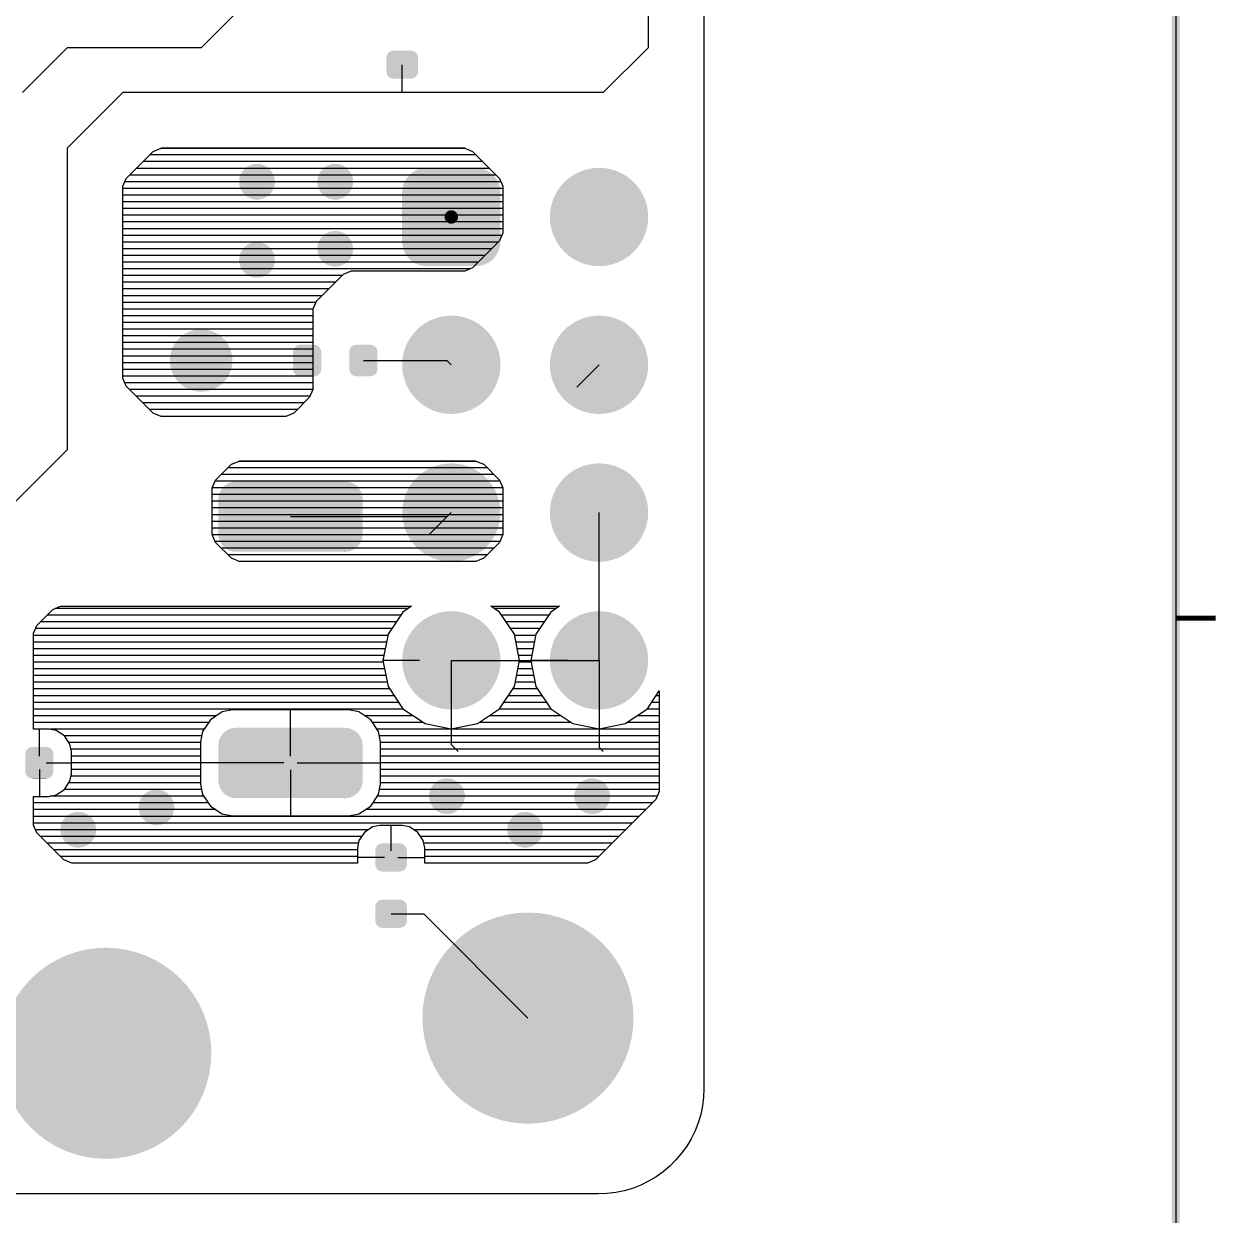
# Model space of a CAD drawing. Extents: x 295 to 953, y 10 to 290.
# Drawn here: x 810 to 884.6, y 67.7 to 142.2 of the extents above; entities that cross this region are included whole.
import ezdxf

# ---------------------------------------------------------------- set-up
doc = ezdxf.new("R2010")
doc.units = 0
doc.header["$LTSCALE"] = 5
doc.header["$MEASUREMENT"] = 0
doc.layers.get('0').update_dxf_attribs({"linetype": 'CONTINUOUS', "lineweight": 25})
doc.layers.add('DV-DPO-A6_BOT', color=7, linetype='CONTINUOUS')
doc.layers.add('테두리', color=3, linetype='CONTINUOUS')

# ---------------------------------------------------------------- blocks, each defined once
blk = doc.blocks.new('C')
at = {"layer": '테두리'}
blk.add_line((405, 285), (405, 15), dxfattribs=at)
for points, const_width in [([(15, 285), (15, 15), (405, 15), (405, 285), (15, 285)], 0.5), ([(407.5, 105), (405, 105)], 0.3)]:
    blk.add_lwpolyline(points, dxfattribs=dict(at, const_width=const_width))

msp = doc.modelspace()

# ---------------------------------------------------------------- linework, layer by layer
for points, const_width in [([(825.096, 132.284, -1), (823.978, 132.284, -1)], 1.118), ([(829.985, 132.284, -1), (828.868, 132.284, -1)], 1.118), ([(847.459, 130.082, -1), (844.385, 130.082, -1)], 3.073), ([(836.895, 130.082, -1), (836.476, 130.082, -1)], 0.419), ([(846.202, 130.082, -1), (845.643, 130.082, -1)], 0.559), ([(829.985, 128.093, -1), (828.868, 128.093, -1)], 1.118), ([(825.096, 127.395, -1), (823.978, 127.395, -1)], 1.118), ([(838.222, 120.84, -1), (835.149, 120.84, -1)], 3.073), ([(847.459, 120.84, -1), (844.385, 120.84, -1)], 3.073), ([(822.022, 121.108, -1), (820.066, 121.108, -1)], 1.956), ([(837.104, 120.84, -1), (836.266, 120.84, -1)], 0.838), ([(846.202, 120.84, -1), (845.643, 120.84, -1)], 0.559), ([(838.222, 111.603, -1), (835.149, 111.603, -1)], 3.073), ([(847.459, 111.603, -1), (844.385, 111.603, -1)], 3.073), ([(837.104, 111.603, -1), (836.266, 111.603, -1)], 0.838), ([(836.965, 111.603, -1), (836.406, 111.603, -1)], 0.559), ([(846.341, 111.603, -1), (845.503, 111.603, -1)], 0.838), ([(838.222, 102.36, -1), (835.149, 102.36, -1)], 3.073), ([(847.459, 102.36, -1), (844.385, 102.36, -1)], 3.073), ([(836.97, 93.867, -1), (835.853, 93.867, -1)], 1.118), ([(846.051, 93.867, -1), (844.933, 93.867, -1)], 1.118), ([(818.809, 93.168, -1), (817.692, 93.168, -1)], 1.118), ([(813.92, 91.771, -1), (812.802, 91.771, -1)], 1.118), ([(841.86, 91.771, -1), (840.742, 91.771, -1)], 1.118), ([(844.779, 79.997, -1), (838.18, 79.997, -1)], 6.599), ([(818.382, 77.796, -1), (811.782, 77.796, -1)], 6.599)]:
    msp.add_lwpolyline(points, format="xyb", close=True, dxfattribs=dict(const_width=const_width))
for points in [[(834.514, 140.308), (834.429, 140.396), (832.718, 140.308), (832.809, 140.396)], [(834.429, 140.396), (834.413, 140.405), (832.809, 140.396), (832.818, 140.405)], [(834.413, 140.405), (834.305, 140.461), (832.818, 140.405), (832.934, 140.461)], [(834.305, 140.461), (834.279, 140.466), (832.934, 140.461), (832.943, 140.466)], [(834.279, 140.466), (834.168, 140.484), (832.943, 140.466), (833.067, 140.484)], [(834.606, 139.163), (834.606, 140.046), (832.628, 139.163), (832.628, 140.046)], [(834.604, 140.046), (834.586, 140.17), (832.631, 140.046), (832.651, 140.17)], [(834.586, 140.17), (834.579, 140.184), (832.651, 140.17), (832.653, 140.184)], [(834.579, 140.184), (834.526, 140.296), (832.653, 140.184), (832.712, 140.296)], [(834.526, 140.296), (834.514, 140.308), (832.712, 140.296), (832.718, 140.308)], [(834.584, 139.039), (834.604, 139.163), (832.649, 139.039), (832.631, 139.163)], [(834.581, 139.025), (834.584, 139.039), (832.656, 139.025), (832.649, 139.039)], [(834.523, 138.913), (834.581, 139.025), (832.709, 138.913), (832.656, 139.025)], [(834.517, 138.901), (834.523, 138.913), (832.721, 138.901), (832.709, 138.913)], [(834.426, 138.813), (834.517, 138.901), (832.806, 138.813), (832.721, 138.901)], [(834.417, 138.804), (834.426, 138.813), (832.822, 138.804), (832.806, 138.813)], [(834.301, 138.747), (834.417, 138.804), (832.929, 138.747), (832.822, 138.804)], [(834.291, 138.743), (834.301, 138.747), (832.956, 138.743), (832.929, 138.747)], [(834.168, 138.724), (834.291, 138.743), (833.067, 138.724), (832.956, 138.743)], [(839.191, 132.812), (839.015, 132.932), (834.186, 132.812), (834.349, 132.932)], [(839.015, 132.932), (838.975, 132.959), (834.349, 132.932), (834.404, 132.959)], [(838.975, 132.959), (838.778, 133.048), (834.404, 132.959), (834.584, 133.048)], [(838.778, 133.048), (838.736, 133.067), (834.584, 133.048), (834.647, 133.067)], [(838.736, 133.067), (838.522, 133.123), (834.647, 133.067), (834.834, 133.123)], [(838.522, 133.123), (838.483, 133.134), (834.834, 133.123), (834.918, 133.134)], [(838.483, 133.134), (838.233, 133.155), (834.918, 133.134), (835.094, 133.155)], [(838.233, 133.155), (838.222, 133.156), (835.094, 133.155), (835.149, 133.156)], [(839.666, 132.133), (839.651, 132.184), (833.7, 132.133), (833.723, 132.184)], [(839.651, 132.184), (839.558, 132.372), (833.723, 132.184), (833.809, 132.372)], [(839.558, 132.372), (839.534, 132.419), (833.809, 132.372), (833.841, 132.419)], [(839.534, 132.419), (839.41, 132.588), (833.841, 132.419), (833.956, 132.588)], [(839.41, 132.588), (839.379, 132.63), (833.956, 132.588), (833.996, 132.63)], [(839.379, 132.63), (839.227, 132.777), (833.996, 132.63), (834.138, 132.777)], [(839.227, 132.777), (839.191, 132.812), (834.138, 132.777), (834.186, 132.812)], [(839.759, 131.619), (839.758, 131.673), (833.612, 131.619), (833.616, 131.673)], [(839.759, 128.546), (839.759, 131.619), (833.612, 128.546), (833.612, 131.619)], [(839.758, 131.673), (839.733, 131.88), (833.616, 131.673), (833.634, 131.88)], [(839.733, 131.88), (839.726, 131.933), (833.634, 131.88), (833.648, 131.933)], [(839.726, 131.933), (839.666, 132.133), (833.648, 131.933), (833.7, 132.133)], [(839.754, 128.492), (839.759, 128.546), (833.613, 128.492), (833.612, 128.546)], [(839.736, 128.285), (839.754, 128.492), (833.638, 128.285), (833.613, 128.492)], [(839.722, 128.232), (839.736, 128.285), (833.644, 128.232), (833.638, 128.285)], [(839.67, 128.031), (839.722, 128.232), (833.704, 128.031), (833.644, 128.232)], [(839.647, 127.981), (839.67, 128.031), (833.719, 127.981), (833.704, 128.031)], [(839.562, 127.793), (839.647, 127.981), (833.813, 127.793), (833.719, 127.981)], [(839.53, 127.746), (839.562, 127.793), (833.836, 127.746), (833.813, 127.793)], [(839.414, 127.577), (839.53, 127.746), (833.961, 127.577), (833.836, 127.746)], [(839.374, 127.535), (839.414, 127.577), (833.991, 127.535), (833.961, 127.577)], [(839.233, 127.388), (839.374, 127.535), (834.143, 127.388), (833.991, 127.535)], [(839.185, 127.353), (839.233, 127.388), (834.179, 127.353), (834.143, 127.388)], [(839.021, 127.233), (839.185, 127.353), (834.356, 127.233), (834.179, 127.353)], [(838.966, 127.206), (839.021, 127.233), (834.396, 127.206), (834.356, 127.233)], [(838.787, 127.117), (838.966, 127.206), (834.592, 127.117), (834.396, 127.206)], [(838.723, 127.098), (838.787, 127.117), (834.634, 127.098), (834.592, 127.117)], [(838.536, 127.041), (838.723, 127.098), (834.849, 127.041), (834.634, 127.098)], [(838.452, 127.031), (838.536, 127.041), (834.888, 127.031), (834.849, 127.041)], [(838.276, 127.01), (838.452, 127.031), (835.137, 127.01), (834.888, 127.031)], [(838.222, 127.009), (838.276, 127.01), (835.149, 127.009), (835.137, 127.01)], [(828.552, 121.659), (828.533, 121.781), (826.792, 121.659), (826.812, 121.781)], [(828.533, 121.781), (828.526, 121.796), (826.812, 121.781), (826.815, 121.796)], [(828.526, 121.796), (828.472, 121.907), (826.815, 121.796), (826.874, 121.907)], [(828.472, 121.907), (828.46, 121.919), (826.874, 121.907), (826.88, 121.919)], [(828.46, 121.919), (828.375, 122.007), (826.88, 121.919), (826.972, 122.007)], [(828.375, 122.007), (828.357, 122.016), (826.972, 122.007), (826.981, 122.016)], [(828.357, 122.016), (828.251, 122.071), (826.981, 122.016), (827.098, 122.071)], [(828.251, 122.071), (828.222, 122.076), (827.098, 122.071), (827.107, 122.076)], [(828.222, 122.076), (828.113, 122.094), (827.107, 122.076), (827.23, 122.094)], [(828.113, 122.094), (828.113, 122.097), (827.23, 122.094), (827.23, 122.097)], [(832.067, 121.659), (832.048, 121.781), (830.307, 121.659), (830.327, 121.781)], [(832.048, 121.781), (832.041, 121.796), (830.327, 121.781), (830.33, 121.796)], [(832.041, 121.796), (831.987, 121.907), (830.33, 121.796), (830.389, 121.907)], [(831.987, 121.907), (831.975, 121.919), (830.389, 121.907), (830.395, 121.919)], [(831.975, 121.919), (831.89, 122.007), (830.395, 121.919), (830.487, 122.007)], [(831.89, 122.007), (831.872, 122.016), (830.487, 122.007), (830.496, 122.016)], [(831.872, 122.016), (831.766, 122.071), (830.496, 122.016), (830.612, 122.071)], [(831.766, 122.071), (831.737, 122.076), (830.612, 122.071), (830.622, 122.076)], [(831.737, 122.076), (831.628, 122.094), (830.622, 122.076), (830.745, 122.094)], [(831.628, 122.094), (831.628, 122.097), (830.745, 122.094), (830.745, 122.097)], [(828.552, 121.656), (828.552, 121.659), (826.792, 121.656), (826.792, 121.659)], [(828.552, 120.56), (828.552, 121.656), (826.792, 120.56), (826.792, 121.656)], [(832.067, 121.656), (832.067, 121.659), (830.307, 121.656), (830.307, 121.659)], [(832.067, 120.56), (832.067, 121.656), (830.307, 120.56), (830.307, 121.656)], [(828.552, 120.558), (828.552, 120.56), (826.792, 120.558), (826.792, 120.56)], [(828.531, 120.435), (828.552, 120.558), (826.81, 120.435), (826.792, 120.558)], [(828.529, 120.42), (828.531, 120.435), (826.817, 120.42), (826.81, 120.435)], [(828.47, 120.309), (828.529, 120.42), (826.871, 120.309), (826.817, 120.42)], [(828.463, 120.297), (828.47, 120.309), (826.884, 120.297), (826.871, 120.309)], [(828.372, 120.209), (828.463, 120.297), (826.969, 120.209), (826.884, 120.297)], [(832.067, 120.558), (832.067, 120.56), (830.307, 120.558), (830.307, 120.56)], [(832.046, 120.435), (832.067, 120.558), (830.325, 120.435), (830.307, 120.558)], [(832.043, 120.42), (832.046, 120.435), (830.332, 120.42), (830.325, 120.435)], [(831.985, 120.309), (832.043, 120.42), (830.386, 120.309), (830.332, 120.42)], [(831.978, 120.297), (831.985, 120.309), (830.398, 120.297), (830.386, 120.309)], [(831.887, 120.209), (831.978, 120.297), (830.483, 120.209), (830.398, 120.297)], [(828.362, 120.2), (828.372, 120.209), (826.986, 120.2), (826.969, 120.209)], [(828.246, 120.145), (828.362, 120.2), (827.093, 120.145), (826.986, 120.2)], [(828.236, 120.14), (828.246, 120.145), (827.121, 120.14), (827.093, 120.145)], [(828.113, 120.123), (828.236, 120.14), (827.23, 120.123), (827.121, 120.14)], [(828.113, 120.119), (828.113, 120.123), (827.23, 120.119), (827.23, 120.123)], [(831.877, 120.2), (831.887, 120.209), (830.501, 120.2), (830.483, 120.209)], [(831.761, 120.145), (831.877, 120.2), (830.607, 120.145), (830.501, 120.2)], [(831.751, 120.14), (831.761, 120.145), (830.636, 120.14), (830.607, 120.145)], [(831.628, 120.123), (831.751, 120.14), (830.745, 120.123), (830.636, 120.14)], [(831.628, 120.119), (831.628, 120.123), (830.745, 120.119), (830.745, 120.123)], [(830.4, 113.487), (830.204, 113.534), (822.876, 113.487), (823.049, 113.534)], [(830.204, 113.534), (830.184, 113.538), (823.049, 113.534), (823.128, 113.538)], [(830.184, 113.538), (829.963, 113.545), (823.128, 113.538), (823.239, 113.545)], [(823.302, 113.545), (823.27, 113.547), (823.239, 113.545), (823.27, 113.547)], [(831.113, 112.699), (831.051, 112.879), (822.155, 112.699), (822.211, 112.879)], [(831.051, 112.879), (831.041, 112.908), (822.211, 112.879), (822.227, 112.908)], [(831.041, 112.908), (830.943, 113.073), (822.227, 112.908), (822.318, 113.073)], [(830.943, 113.073), (830.928, 113.099), (822.318, 113.073), (822.34, 113.099)], [(830.928, 113.099), (830.799, 113.241), (822.34, 113.099), (822.462, 113.241)], [(830.799, 113.241), (830.779, 113.263), (822.462, 113.241), (822.49, 113.263)], [(830.779, 113.263), (830.624, 113.378), (822.49, 113.263), (822.636, 113.378)], [(830.624, 113.378), (830.601, 113.395), (822.636, 113.378), (822.67, 113.395)], [(830.601, 113.395), (830.423, 113.477), (822.67, 113.395), (822.835, 113.477)], [(830.423, 113.477), (830.4, 113.487), (822.835, 113.477), (822.876, 113.487)], [(831.142, 112.447), (831.141, 112.479), (822.123, 112.447), (822.126, 112.479)], [(831.142, 112.444), (831.142, 112.447), (822.123, 112.444), (822.123, 112.447)], [(831.142, 110.248), (831.142, 112.444), (822.123, 110.248), (822.123, 112.444)], [(831.141, 112.479), (831.117, 112.667), (822.126, 112.479), (822.145, 112.667)], [(831.117, 112.667), (831.113, 112.699), (822.145, 112.667), (822.155, 112.699)], [(831.142, 110.245), (831.142, 110.248), (822.123, 110.245), (822.123, 110.248)], [(831.139, 110.213), (831.142, 110.245), (822.123, 110.213), (822.123, 110.245)], [(831.12, 110.025), (831.139, 110.213), (822.148, 110.025), (822.123, 110.213)], [(831.11, 109.993), (831.12, 110.025), (822.152, 109.993), (822.148, 110.025)], [(831.054, 109.813), (831.11, 109.993), (822.214, 109.813), (822.152, 109.993)], [(831.037, 109.784), (831.054, 109.813), (822.224, 109.784), (822.214, 109.813)], [(830.947, 109.619), (831.037, 109.784), (822.321, 109.619), (822.224, 109.784)], [(830.924, 109.593), (830.947, 109.619), (822.337, 109.593), (822.321, 109.619)], [(830.803, 109.45), (830.924, 109.593), (822.466, 109.45), (822.337, 109.593)], [(830.775, 109.429), (830.803, 109.45), (822.485, 109.429), (822.466, 109.45)], [(830.628, 109.314), (830.775, 109.429), (822.641, 109.314), (822.485, 109.429)], [(830.595, 109.297), (830.628, 109.314), (822.664, 109.297), (822.641, 109.314)], [(830.43, 109.215), (830.595, 109.297), (822.841, 109.215), (822.664, 109.297)], [(830.389, 109.204), (830.43, 109.215), (822.865, 109.204), (822.841, 109.215)], [(830.216, 109.158), (830.389, 109.204), (823.061, 109.158), (822.865, 109.204)], [(830.137, 109.154), (830.216, 109.158), (823.081, 109.154), (823.061, 109.158)], [(830.026, 109.147), (830.137, 109.154), (823.302, 109.147), (823.081, 109.154)], [(829.995, 109.145), (830.026, 109.147), (829.995, 109.145), (829.963, 109.147)], [(830.928, 97.698), (830.799, 97.841), (822.34, 97.698), (822.462, 97.841)], [(830.799, 97.841), (830.779, 97.863), (822.462, 97.841), (822.49, 97.863)], [(830.779, 97.863), (830.624, 97.977), (822.49, 97.863), (822.636, 97.977)], [(830.624, 97.977), (830.601, 97.994), (822.636, 97.977), (822.67, 97.994)], [(830.601, 97.994), (830.423, 98.076), (822.67, 97.994), (822.835, 98.076)], [(830.423, 98.076), (830.4, 98.087), (822.835, 98.076), (822.876, 98.087)], [(830.4, 98.087), (830.204, 98.133), (822.876, 98.087), (823.049, 98.133)], [(830.204, 98.133), (830.184, 98.138), (823.049, 98.133), (823.128, 98.138)], [(830.184, 98.138), (829.963, 98.144), (823.128, 98.138), (823.239, 98.144)], [(823.302, 98.144), (823.27, 98.146), (823.239, 98.144), (823.27, 98.146)], [(831.142, 97.046), (831.141, 97.078), (822.123, 97.046), (822.126, 97.078)], [(831.141, 97.078), (831.117, 97.267), (822.126, 97.078), (822.145, 97.267)], [(831.117, 97.267), (831.113, 97.298), (822.145, 97.267), (822.155, 97.298)], [(831.113, 97.298), (831.051, 97.478), (822.155, 97.298), (822.211, 97.478)], [(831.051, 97.478), (831.041, 97.508), (822.211, 97.478), (822.227, 97.508)], [(831.041, 97.508), (830.943, 97.672), (822.227, 97.508), (822.318, 97.672)], [(830.943, 97.672), (830.928, 97.698), (822.318, 97.672), (822.34, 97.698)], [(811.81, 96.513), (811.792, 96.635), (810.05, 96.513), (810.071, 96.635)], [(811.81, 96.51), (811.81, 96.513), (810.05, 96.51), (810.05, 96.513)], [(811.81, 95.414), (811.81, 96.51), (810.05, 95.414), (810.05, 96.51)], [(811.792, 96.635), (811.784, 96.65), (810.071, 96.635), (810.073, 96.65)], [(811.784, 96.65), (811.731, 96.761), (810.073, 96.65), (810.132, 96.761)], [(811.731, 96.761), (811.718, 96.773), (810.132, 96.761), (810.139, 96.773)], [(811.718, 96.773), (811.633, 96.861), (810.139, 96.773), (810.23, 96.861)], [(811.633, 96.861), (811.616, 96.87), (810.23, 96.861), (810.24, 96.87)], [(811.616, 96.87), (811.509, 96.925), (810.24, 96.87), (810.356, 96.925)], [(811.509, 96.925), (811.481, 96.93), (810.356, 96.925), (810.366, 96.93)], [(811.481, 96.93), (811.372, 96.948), (810.366, 96.93), (810.489, 96.948)], [(811.372, 96.948), (811.372, 96.951), (810.489, 96.948), (810.489, 96.951)], [(831.142, 97.043), (831.142, 97.046), (822.123, 97.043), (822.123, 97.046)], [(831.142, 94.847), (831.142, 97.043), (822.123, 94.847), (822.123, 97.043)], [(811.81, 95.412), (811.81, 95.414), (810.05, 95.412), (810.05, 95.414)], [(811.789, 95.289), (811.81, 95.412), (810.069, 95.289), (810.05, 95.412)], [(811.787, 95.274), (811.789, 95.289), (810.076, 95.274), (810.069, 95.289)], [(811.728, 95.163), (811.787, 95.274), (810.13, 95.163), (810.076, 95.274)], [(811.721, 95.151), (811.728, 95.163), (810.142, 95.151), (810.13, 95.163)], [(811.63, 95.063), (811.721, 95.151), (810.227, 95.063), (810.142, 95.151)], [(811.621, 95.054), (811.63, 95.063), (810.244, 95.054), (810.227, 95.063)], [(811.504, 94.999), (811.621, 95.054), (810.351, 94.999), (810.244, 95.054)], [(811.495, 94.994), (811.504, 94.999), (810.38, 94.994), (810.351, 94.999)], [(811.372, 94.977), (811.495, 94.994), (810.489, 94.977), (810.38, 94.994)], [(811.372, 94.973), (811.372, 94.977), (810.489, 94.973), (810.489, 94.977)], [(831.142, 94.845), (831.142, 94.847), (822.123, 94.845), (822.123, 94.847)], [(831.139, 94.812), (831.142, 94.845), (822.123, 94.812), (822.123, 94.845)], [(831.12, 94.624), (831.139, 94.812), (822.148, 94.624), (822.123, 94.812)], [(831.11, 94.593), (831.12, 94.624), (822.152, 94.593), (822.148, 94.624)], [(831.054, 94.413), (831.11, 94.593), (822.214, 94.413), (822.152, 94.593)], [(831.037, 94.383), (831.054, 94.413), (822.224, 94.383), (822.214, 94.413)], [(830.947, 94.219), (831.037, 94.383), (822.321, 94.219), (822.224, 94.383)], [(830.924, 94.192), (830.947, 94.219), (822.337, 94.192), (822.321, 94.219)], [(830.803, 94.05), (830.924, 94.192), (822.466, 94.05), (822.337, 94.192)], [(830.775, 94.028), (830.803, 94.05), (822.485, 94.028), (822.466, 94.05)], [(830.628, 93.913), (830.775, 94.028), (822.641, 93.913), (822.485, 94.028)], [(830.595, 93.897), (830.628, 93.913), (822.664, 93.897), (822.641, 93.913)], [(830.43, 93.815), (830.595, 93.897), (822.841, 93.815), (822.664, 93.897)], [(830.389, 93.804), (830.43, 93.815), (822.865, 93.804), (822.841, 93.815)], [(830.216, 93.758), (830.389, 93.804), (823.061, 93.758), (822.865, 93.804)], [(830.137, 93.753), (830.216, 93.758), (823.081, 93.753), (823.061, 93.758)], [(830.026, 93.746), (830.137, 93.753), (823.302, 93.746), (823.081, 93.753)], [(829.995, 93.745), (830.026, 93.746), (829.995, 93.745), (829.963, 93.746)], [(833.908, 89.597), (833.908, 90.48), (831.93, 89.597), (831.93, 90.48)], [(833.905, 90.48), (833.887, 90.604), (831.933, 90.48), (831.953, 90.604)], [(833.887, 90.604), (833.881, 90.618), (831.953, 90.604), (831.955, 90.618)], [(833.881, 90.618), (833.827, 90.73), (831.955, 90.618), (832.013, 90.73)], [(833.827, 90.73), (833.816, 90.742), (832.013, 90.73), (832.019, 90.742)], [(833.816, 90.742), (833.73, 90.831), (832.019, 90.742), (832.11, 90.831)], [(833.73, 90.831), (833.714, 90.839), (832.11, 90.831), (832.119, 90.839)], [(833.714, 90.839), (833.607, 90.896), (832.119, 90.839), (832.236, 90.896)], [(833.607, 90.896), (833.58, 90.9), (832.236, 90.896), (832.245, 90.9)], [(833.58, 90.9), (833.469, 90.919), (832.245, 90.9), (832.368, 90.919)], [(833.885, 89.474), (833.905, 89.597), (831.95, 89.474), (831.933, 89.597)], [(833.883, 89.46), (833.885, 89.474), (831.957, 89.46), (831.95, 89.474)], [(833.825, 89.348), (833.883, 89.46), (832.011, 89.348), (831.957, 89.46)], [(833.819, 89.336), (833.825, 89.348), (832.022, 89.336), (832.011, 89.348)], [(833.727, 89.247), (833.819, 89.336), (832.107, 89.247), (832.022, 89.336)], [(833.719, 89.238), (833.727, 89.247), (832.124, 89.238), (832.107, 89.247)], [(833.602, 89.182), (833.719, 89.238), (832.231, 89.182), (832.124, 89.238)], [(833.593, 89.177), (833.602, 89.182), (832.257, 89.177), (832.231, 89.182)], [(833.469, 89.159), (833.593, 89.177), (832.368, 89.159), (832.257, 89.177)], [(833.714, 87.319), (833.607, 87.375), (832.119, 87.319), (832.236, 87.375)], [(833.607, 87.375), (833.58, 87.38), (832.236, 87.375), (832.245, 87.38)], [(833.58, 87.38), (833.469, 87.398), (832.245, 87.38), (832.368, 87.398)], [(833.908, 86.077), (833.908, 86.96), (831.93, 86.077), (831.93, 86.96)], [(833.905, 86.96), (833.887, 87.084), (831.933, 86.96), (831.953, 87.084)], [(833.887, 87.084), (833.881, 87.098), (831.953, 87.084), (831.955, 87.098)], [(833.881, 87.098), (833.827, 87.21), (831.955, 87.098), (832.013, 87.21)], [(833.827, 87.21), (833.816, 87.222), (832.013, 87.21), (832.019, 87.222)], [(833.816, 87.222), (833.73, 87.31), (832.019, 87.222), (832.11, 87.31)], [(833.73, 87.31), (833.714, 87.319), (832.11, 87.31), (832.119, 87.319)], [(833.885, 85.953), (833.905, 86.077), (831.95, 85.953), (831.933, 86.077)], [(833.883, 85.939), (833.885, 85.953), (831.957, 85.939), (831.95, 85.953)], [(833.825, 85.827), (833.883, 85.939), (832.011, 85.827), (831.957, 85.939)], [(833.819, 85.815), (833.825, 85.827), (832.022, 85.815), (832.011, 85.827)], [(833.727, 85.727), (833.819, 85.815), (832.107, 85.727), (832.022, 85.815)], [(833.719, 85.718), (833.727, 85.727), (832.124, 85.718), (832.107, 85.727)], [(833.602, 85.661), (833.719, 85.718), (832.231, 85.661), (832.124, 85.718)], [(833.593, 85.657), (833.602, 85.661), (832.257, 85.657), (832.231, 85.661)], [(833.469, 85.638), (833.593, 85.657), (832.368, 85.638), (832.257, 85.657)]]:
    msp.add_solid(points)
at = {"layer": 'DV-DPO-A6_BOT'}
for p, q in [((852.477, 271.397), (852.477, 75.599)), ((848.984, 183.973), (848.984, 140.666)), ((824.537, 144.159), (821.044, 140.666)), ((812.662, 140.666), (809.868, 137.872)), ((821.044, 140.666), (812.662, 140.666)), ((848.984, 140.666), (846.19, 137.872)), ((833.617, 137.872), (833.617, 139.604)), ((816.155, 137.872), (812.662, 134.38)), ((833.617, 137.872), (816.155, 137.872)), ((846.19, 137.872), (833.617, 137.872)), ((812.662, 134.38), (812.662, 115.52)), ((816.362, 132.491), (818.049, 134.178)), ((838.233, 133.961), (817.831, 133.961)), ((818.049, 134.178), (818.541, 134.38)), ((837.523, 134.38), (818.541, 134.38)), ((818.541, 134.38), (837.11, 134.38)), ((837.11, 134.38), (837.523, 134.38)), ((837.523, 134.38), (838.015, 134.178)), ((838.015, 134.178), (839.703, 132.491)), ((839.071, 133.122), (816.993, 133.122)), ((838.652, 133.541), (817.412, 133.541)), ((816.155, 131.999), (816.362, 132.491)), ((839.787, 132.284), (816.278, 132.284)), ((839.49, 132.703), (816.574, 132.703)), ((839.703, 132.491), (839.909, 131.999)), ((816.155, 120.41), (816.155, 131.999)), ((839.909, 131.865), (816.155, 131.865)), ((839.909, 131.446), (816.155, 131.446)), ((839.909, 131.999), (839.909, 129.082)), ((839.909, 131.027), (816.155, 131.027)), ((839.909, 130.608), (816.155, 130.608)), ((839.909, 130.189), (816.155, 130.189)), ((839.909, 129.77), (816.155, 129.77)), ((839.909, 129.35), (816.155, 129.35)), ((839.842, 128.931), (816.155, 128.931)), ((839.63, 128.512), (816.155, 128.512)), ((839.703, 128.59), (838.015, 126.903)), ((839.909, 129.082), (839.703, 128.59)), ((839.211, 128.093), (816.155, 128.093)), ((838.792, 127.674), (816.155, 127.674)), ((838.373, 127.255), (816.155, 127.255)), ((837.859, 126.836), (816.155, 126.836)), ((829.845, 126.417), (816.155, 126.417)), ((829.924, 126.495), (828.236, 124.807)), ((830.415, 126.696), (829.924, 126.495)), ((837.523, 126.696), (830.415, 126.696)), ((838.015, 126.903), (837.523, 126.696)), ((829.426, 125.998), (816.155, 125.998)), ((829.007, 125.579), (816.155, 125.579)), ((828.588, 125.159), (816.155, 125.159)), ((828.208, 124.74), (816.155, 124.74)), ((828.236, 124.807), (828.029, 124.316)), ((828.035, 124.321), (816.155, 124.321)), ((828.029, 124.316), (828.035, 119.303)), ((828.035, 123.902), (816.155, 123.902)), ((828.035, 123.483), (816.155, 123.483)), ((828.035, 123.064), (816.155, 123.064)), ((828.035, 122.645), (816.155, 122.645)), ((828.035, 122.226), (816.155, 122.226)), ((828.035, 121.807), (816.155, 121.807)), ((828.035, 121.388), (816.155, 121.388)), ((828.035, 120.968), (816.155, 120.968)), ((831.187, 121.108), (836.411, 121.108)), ((836.411, 121.108), (836.685, 120.84)), ((828.035, 120.549), (816.155, 120.549)), ((816.155, 120.002), (816.155, 120.41)), ((845.922, 120.84), (844.525, 119.443)), ((828.035, 120.13), (816.155, 120.13)), ((816.362, 119.51), (816.155, 120.002)), ((828.035, 119.711), (816.278, 119.711)), ((818.049, 117.822), (816.362, 119.51)), ((828.029, 119.292), (816.574, 119.292)), ((827.856, 118.873), (816.993, 118.873)), ((827.828, 118.811), (826.839, 117.822)), ((828.035, 119.303), (827.828, 118.811)), ((827.476, 118.454), (817.412, 118.454)), ((827.057, 118.035), (817.831, 118.035)), ((818.541, 117.616), (818.049, 117.822)), ((826.347, 117.616), (818.541, 117.616)), ((826.839, 117.822), (826.347, 117.616)), ((812.662, 115.52), (809.17, 112.028)), ((822.441, 114.123), (822.939, 114.62)), ((838.932, 114.403), (822.721, 114.403)), ((822.939, 114.62), (823.43, 114.822)), ((838.222, 114.822), (823.43, 114.822)), ((823.43, 114.822), (838.222, 114.822)), ((838.222, 114.822), (838.714, 114.62)), ((838.714, 114.62), (839.703, 113.631)), ((821.743, 113.14), (821.95, 113.631)), ((839.731, 113.564), (821.922, 113.564)), ((821.95, 113.631), (822.441, 114.123)), ((839.351, 113.983), (822.302, 113.983)), ((839.703, 113.631), (839.909, 113.14)), ((821.743, 110.223), (821.743, 113.14)), ((839.904, 113.145), (821.748, 113.145)), ((839.909, 113.14), (839.909, 110.223)), ((839.909, 112.726), (821.743, 112.726)), ((839.909, 112.307), (821.743, 112.307)), ((839.909, 111.888), (821.743, 111.888)), ((839.909, 111.469), (821.743, 111.469)), ((826.632, 111.346), (836.428, 111.346)), ((836.428, 111.346), (835.288, 110.206)), ((835.288, 110.206), (836.428, 111.346)), ((836.428, 111.346), (836.685, 111.603)), ((845.922, 102.36), (845.922, 111.603)), ((839.909, 111.05), (821.743, 111.05)), ((839.909, 110.631), (821.743, 110.631)), ((821.95, 109.731), (821.743, 110.223)), ((839.904, 110.212), (821.748, 110.212)), ((839.731, 109.792), (821.922, 109.792)), ((839.909, 110.223), (839.703, 109.731)), ((822.939, 108.742), (821.95, 109.731)), ((839.351, 109.373), (822.302, 109.373)), ((839.703, 109.731), (838.714, 108.742)), ((838.932, 108.954), (822.721, 108.954)), ((823.43, 108.535), (822.939, 108.742)), ((826.632, 108.535), (823.43, 108.535)), ((838.222, 108.535), (826.632, 108.535)), ((838.714, 108.742), (838.222, 108.535)), ((810.774, 104.551), (811.763, 105.54)), ((811.763, 105.54), (812.254, 105.741)), ((833.992, 105.601), (811.919, 105.601)), ((812.254, 105.741), (834.204, 105.741)), ((833.662, 105.383), (832.734, 103.998)), ((834.204, 105.741), (833.662, 105.383)), ((839.703, 105.383), (839.166, 105.741)), ((839.166, 105.741), (843.441, 105.741)), ((843.234, 105.601), (839.373, 105.601)), ((840.63, 103.998), (839.703, 105.383)), ((842.905, 105.383), (841.977, 103.998)), ((843.441, 105.741), (842.905, 105.383)), ((810.567, 104.059), (810.774, 104.551)), ((833.249, 104.763), (810.986, 104.763)), ((833.528, 105.182), (811.405, 105.182)), ((842.771, 105.182), (839.837, 105.182)), ((842.491, 104.763), (840.116, 104.763)), ((810.567, 98.069), (810.567, 104.059)), ((832.723, 103.925), (810.567, 103.925)), ((832.969, 104.344), (810.69, 104.344)), ((832.734, 103.998), (832.41, 102.36)), ((842.212, 104.344), (840.396, 104.344)), ((840.954, 102.36), (840.63, 103.998)), ((841.96, 103.925), (840.647, 103.925)), ((841.977, 103.998), (841.653, 102.36)), ((832.639, 103.506), (810.567, 103.506)), ((832.556, 103.087), (810.567, 103.087)), ((841.876, 103.506), (840.731, 103.506)), ((841.793, 103.087), (840.815, 103.087)), ((832.472, 102.668), (810.567, 102.668)), ((834.701, 102.36), (832.41, 102.36)), ((832.41, 102.36), (832.734, 100.723)), ((836.685, 102.36), (845.922, 102.36)), ((836.685, 102.36), (836.685, 97.091)), ((838.663, 102.36), (840.954, 102.36)), ((840.63, 100.723), (840.954, 102.36)), ((841.714, 102.668), (840.893, 102.668)), ((843.944, 102.36), (841.653, 102.36)), ((841.653, 102.36), (841.977, 100.723)), ((845.922, 102.36), (845.922, 96.934)), ((832.433, 102.249), (810.567, 102.249)), ((832.517, 101.83), (810.567, 101.83)), ((841.754, 101.83), (840.854, 101.83)), ((841.67, 102.249), (840.938, 102.249)), ((832.6, 101.41), (810.567, 101.41)), ((832.684, 100.991), (810.567, 100.991)), ((841.921, 100.991), (840.686, 100.991)), ((841.837, 101.41), (840.77, 101.41)), ((832.835, 100.572), (810.567, 100.572)), ((833.114, 100.153), (810.567, 100.153)), ((832.734, 100.723), (833.662, 99.337)), ((836.685, 100.382), (836.685, 98.086)), ((839.703, 99.337), (840.63, 100.723)), ((842.357, 100.153), (840.25, 100.153)), ((842.078, 100.572), (840.53, 100.572)), ((841.977, 100.723), (842.905, 99.337)), ((845.922, 100.382), (845.922, 98.086)), ((848.945, 99.337), (849.688, 100.449)), ((849.688, 100.153), (849.493, 100.153)), ((849.688, 100.449), (849.688, 94.157)), ((833.399, 99.734), (810.567, 99.734)), ((833.696, 99.315), (810.567, 99.315)), ((833.662, 99.337), (835.048, 98.41)), ((838.317, 98.41), (839.703, 99.337)), ((842.933, 99.315), (839.675, 99.315)), ((842.636, 99.734), (839.971, 99.734)), ((842.905, 99.337), (844.29, 98.41)), ((847.559, 98.41), (848.945, 99.337)), ((849.688, 99.315), (848.912, 99.315)), ((849.688, 99.734), (849.208, 99.734)), ((822, 98.896), (810.567, 98.896)), ((821.626, 98.644), (821.134, 97.912)), ((822.358, 99.136), (821.626, 98.644)), ((823.006, 99.265), (822.358, 99.136)), ((830.265, 99.265), (823.006, 99.265)), ((826.632, 96.364), (826.632, 99.265)), ((830.913, 99.136), (830.265, 99.265)), ((831.645, 98.644), (830.913, 99.136)), ((834.321, 98.896), (831.27, 98.896)), ((832.137, 97.912), (831.645, 98.644)), ((843.564, 98.896), (839.043, 98.896)), ((849.688, 98.896), (848.286, 98.896)), ((821.514, 98.477), (810.567, 98.477)), ((811.528, 98.069), (810.567, 98.069)), ((810.93, 96.381), (810.93, 98.069)), ((811.981, 97.979), (811.528, 98.069)), ((821.234, 98.058), (811.589, 98.058)), ((812.495, 97.639), (811.981, 97.979)), ((821.134, 97.912), (821.005, 97.264)), ((834.947, 98.477), (831.757, 98.477)), ((849.688, 98.058), (832.036, 98.058)), ((832.265, 97.264), (832.137, 97.912)), ((835.048, 98.41), (836.685, 98.086)), ((836.685, 98.086), (838.317, 98.41)), ((844.19, 98.477), (838.417, 98.477)), ((844.29, 98.41), (845.922, 98.086)), ((845.922, 98.086), (847.559, 98.41)), ((849.688, 98.477), (847.66, 98.477)), ((821.084, 97.639), (812.489, 97.639)), ((812.841, 97.119), (812.495, 97.639)), ((821.005, 97.219), (812.774, 97.219)), ((812.931, 96.666), (812.841, 97.119)), ((821.005, 97.264), (821.005, 94.627)), ((849.688, 97.639), (832.187, 97.639)), ((832.265, 94.627), (832.265, 97.264)), ((849.688, 97.219), (832.265, 97.219)), ((836.685, 97.091), (837.11, 96.661)), ((821.005, 96.8), (812.903, 96.8)), ((812.931, 95.258), (812.931, 96.666)), ((821.005, 96.381), (812.931, 96.381)), ((849.688, 96.8), (832.265, 96.8)), ((849.688, 96.381), (832.265, 96.381)), ((845.922, 96.934), (846.19, 96.661)), ((811.349, 95.962), (812.931, 95.962)), ((821.005, 95.962), (812.931, 95.962)), ((826.213, 95.945), (821.005, 95.945)), ((827.051, 95.945), (832.265, 95.945)), ((849.688, 95.962), (832.265, 95.962)), ((810.93, 95.543), (810.93, 93.855)), ((812.841, 94.805), (812.931, 95.258)), ((821.005, 95.124), (812.903, 95.124)), ((821.005, 95.543), (812.931, 95.543)), ((826.632, 95.526), (826.632, 92.632)), ((849.688, 95.543), (832.265, 95.543)), ((849.688, 95.124), (832.265, 95.124)), ((811.981, 93.945), (812.495, 94.291)), ((821.078, 94.286), (812.489, 94.286)), ((812.495, 94.291), (812.841, 94.805)), ((821.005, 94.705), (812.774, 94.705)), ((821.005, 94.627), (821.134, 93.984)), ((832.137, 93.984), (832.265, 94.627)), ((849.688, 94.286), (832.192, 94.286)), ((849.688, 94.705), (832.265, 94.705)), ((849.688, 94.157), (849.482, 93.665)), ((810.567, 93.168), (810.567, 93.855)), ((810.567, 93.855), (811.528, 93.855)), ((821.491, 93.448), (810.567, 93.448)), ((811.528, 93.855), (811.981, 93.945)), ((821.212, 93.867), (811.589, 93.867)), ((821.134, 93.984), (821.626, 93.246)), ((831.645, 93.246), (832.137, 93.984)), ((849.269, 93.448), (831.779, 93.448)), ((849.566, 93.867), (832.058, 93.867)), ((849.482, 93.665), (845.699, 89.882)), ((810.567, 92.47), (810.567, 93.168)), ((821.955, 93.028), (810.567, 93.028)), ((848.431, 92.609), (810.567, 92.609)), ((821.626, 93.246), (822.358, 92.76)), ((822.358, 92.76), (823.006, 92.632)), ((823.006, 92.632), (830.265, 92.632)), ((830.265, 92.632), (830.913, 92.76)), ((830.913, 92.76), (831.645, 93.246)), ((848.85, 93.028), (831.315, 93.028)), ((810.567, 92.062), (810.567, 92.47)), ((848.012, 92.19), (810.567, 92.19)), ((810.774, 91.57), (810.567, 92.062)), ((831.762, 91.95), (831.248, 91.603)), ((832.22, 92.039), (831.762, 91.95)), ((833.623, 92.039), (832.22, 92.039)), ((832.919, 90.458), (832.919, 92.039)), ((834.081, 91.95), (833.623, 92.039)), ((834.595, 91.603), (834.081, 91.95)), ((831.505, 91.771), (810.69, 91.771)), ((812.461, 89.882), (810.774, 91.57)), ((831.08, 91.352), (810.986, 91.352)), ((831.248, 91.603), (830.907, 91.089)), ((847.593, 91.771), (834.338, 91.771)), ((834.936, 91.089), (834.595, 91.603)), ((847.174, 91.352), (834.763, 91.352)), ((830.874, 90.933), (811.405, 90.933)), ((830.812, 90.514), (811.824, 90.514)), ((830.907, 91.089), (830.812, 90.631)), ((830.812, 90.631), (830.812, 89.676)), ((835.031, 90.631), (834.936, 91.089)), ((846.755, 90.933), (834.97, 90.933)), ((835.031, 89.676), (835.031, 90.631)), ((846.336, 90.514), (835.031, 90.514)), ((830.812, 90.095), (812.243, 90.095)), ((812.953, 89.676), (812.461, 89.882)), ((830.812, 89.676), (812.953, 89.676)), ((832.5, 90.039), (830.812, 90.039)), ((833.338, 90.039), (835.031, 90.039)), ((845.917, 90.095), (835.031, 90.095)), ((845.207, 89.676), (835.031, 89.676)), ((845.207, 89.676), (835.031, 89.676)), ((845.699, 89.882), (845.207, 89.676)), ((832.919, 86.518), (834.959, 86.518)), ((834.959, 86.518), (841.48, 79.997)), ((852.477, 75.599), (852.455, 75.052)), ((852.455, 75.052), (852.387, 74.51)), ((852.276, 73.979), (852.125, 73.454)), ((852.387, 74.51), (852.276, 73.979)), ((852.125, 73.454), (851.924, 72.945)), ((851.683, 72.453), (851.404, 71.99)), ((851.924, 72.945), (851.683, 72.453)), ((851.404, 71.99), (851.085, 71.543)), ((850.733, 71.129), (850.348, 70.743)), ((851.085, 71.543), (850.733, 71.129)), ((849.934, 70.391), (849.487, 70.073)), ((850.348, 70.743), (849.934, 70.391)), ((848.532, 69.553), (848.023, 69.352)), ((849.024, 69.793), (848.532, 69.553)), ((849.487, 70.073), (849.024, 69.793)), ((845.877, 69), (529.077, 69)), ((846.425, 69.022), (845.877, 69)), ((846.967, 69.089), (846.425, 69.022)), ((847.498, 69.201), (846.967, 69.089)), ((848.023, 69.352), (847.498, 69.201))]:
    msp.add_line(p, q, dxfattribs=at)

# ---------------------------------------------------------------- block references
msp.add_blockref('C', (476.978, 0))

doc.saveas('drawing.dxf')
